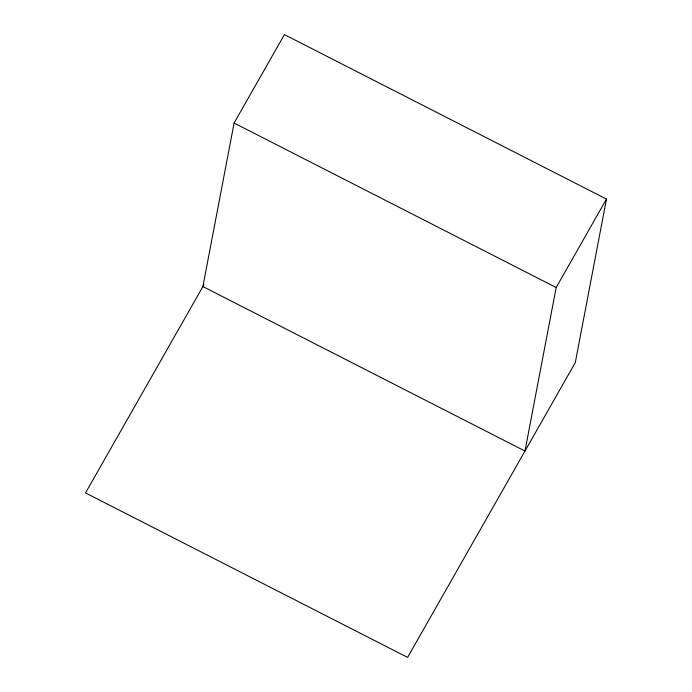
<?xml version="1.0" encoding="UTF-8"?>
<svg xmlns="http://www.w3.org/2000/svg" width="692" height="692" viewBox="0 0 692 692"><rect width="100%" height="100%" fill="white"/><g stroke="black" fill="none" stroke-linecap="round" stroke-linejoin="round"><path stroke-width="1.04" d="M234.095 123.038L202.894 286.566L524.977 451.037L556.178 287.517L606.477 199.08L284.395 34.6L234.095 123.038L556.178 287.517M606.477 199.08L575.286 362.599L407.605 657.4L85.523 492.92L203.958 284.706"/></g></svg>
